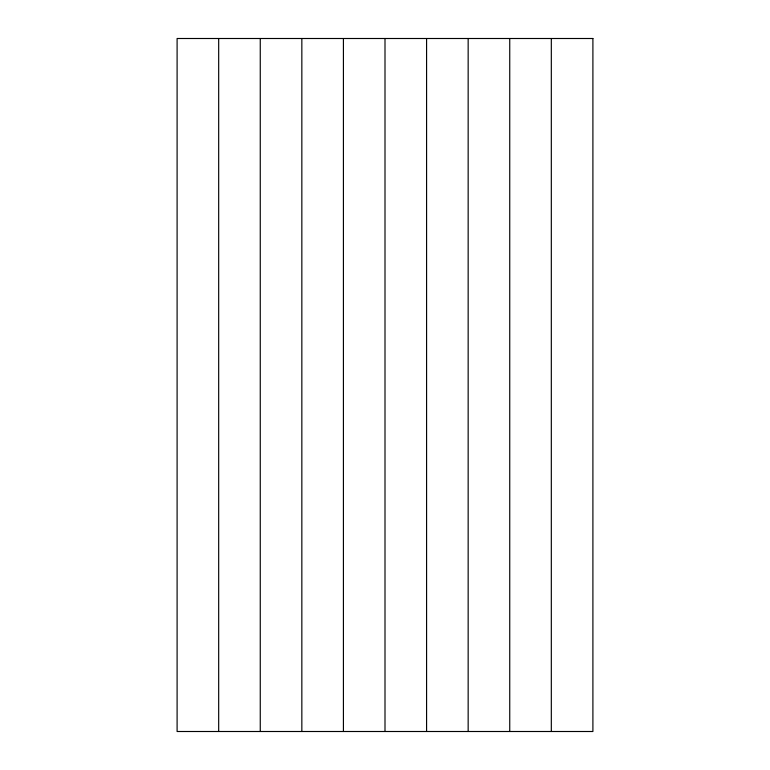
<?xml version="1.0" encoding="UTF-8"?>
<svg xmlns="http://www.w3.org/2000/svg" width="770" height="770" viewBox="0 0 770 770"><rect width="100%" height="100%" fill="white"/><g stroke="black" fill="none" stroke-linecap="round" stroke-linejoin="round"><path stroke-width="1.16" d="M551.32 38.5L551.32 731.5M509.74 38.5L509.74 731.5M468.16 38.5L468.16 731.5M426.58 38.5L426.58 731.5M385 38.5L385 731.5M343.42 38.5L343.42 731.5M301.84 38.5L301.84 731.5M260.26 38.5L260.26 731.5M218.68 38.5L218.68 731.5M592.9 38.5L177.1 38.5L177.1 731.5L592.9 731.5L592.9 38.5"/></g></svg>
